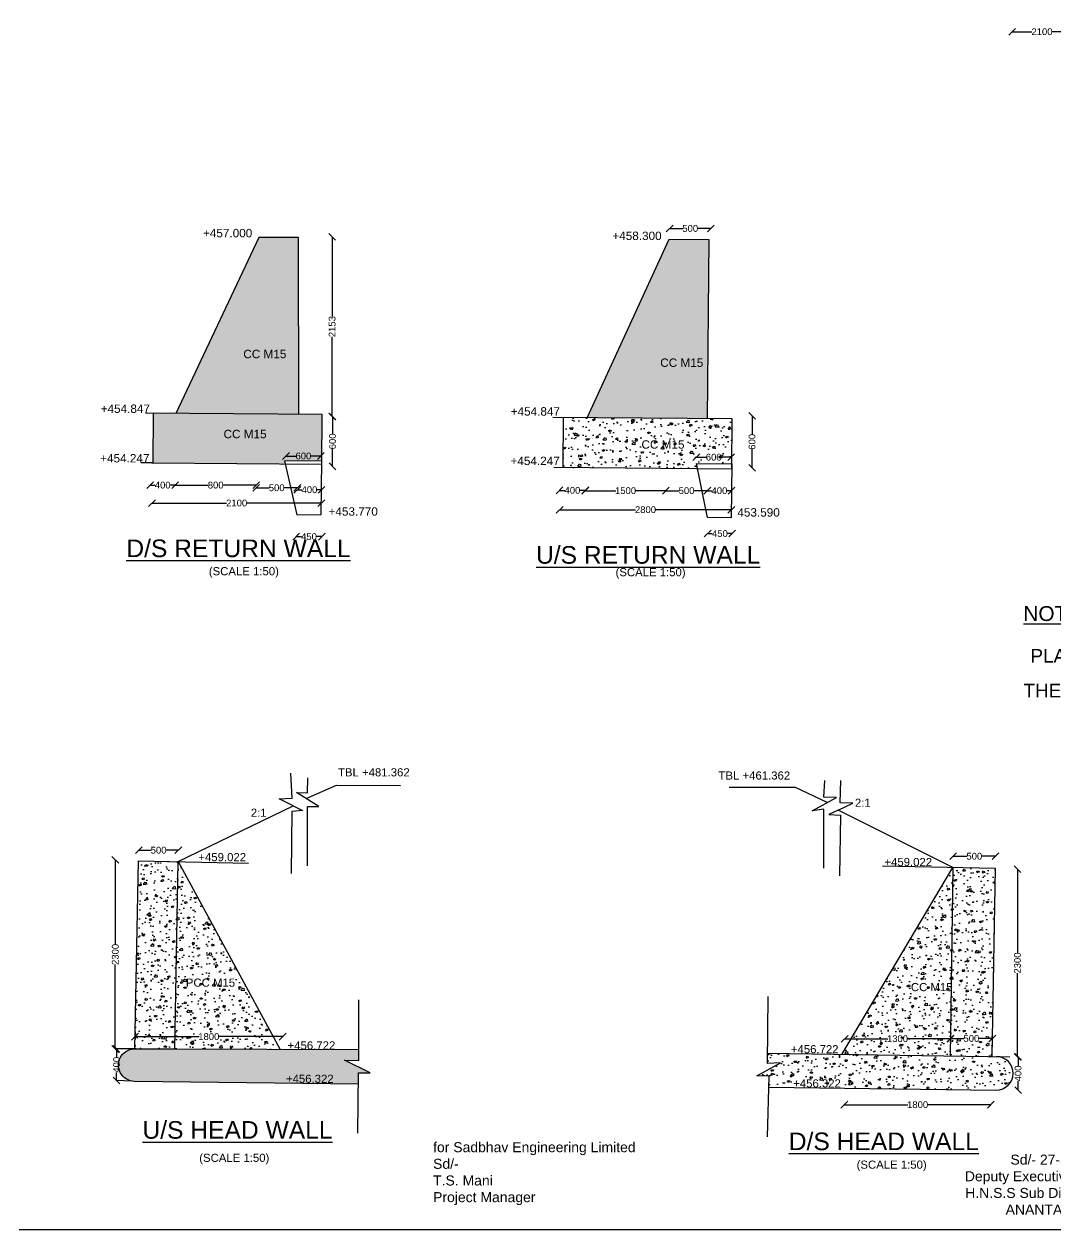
# Model space of a CAD drawing. Header units: millimetres. Extents: x 5124 to 3093002, y 2311 to 45451524.
# Drawn here: x 3011577 to 3049642, y 45363751 to 45408239 of the extents above; entities that cross this region are included whole.
import ezdxf

# ---------------------------------------------------------------- set-up
doc = ezdxf.new("R2010")
doc.units = ezdxf.units.MM
doc.header["$MEASUREMENT"] = 0
for name, color, linetype in [('DIMENSION', 7, 'Continuous'), ('DRAWING', 7, 'Continuous'), ('TEXT', 7, 'Continuous')]:
    doc.layers.add(name, color=color, linetype=linetype)
doc.styles.get("Standard").update_dxf_attribs({"font": 'arial.ttf', "height": 250})
doc.dimstyles.get("Standard").update_dxf_attribs({"dimtxt": 250, "dimasz": 250, "dimexe": 0.18, "dimexo": 0.0625, "dimgap": 0.09, "dimtad": 0, "dimdec": 0, "dimzin": 0, "dimdsep": 46, "dimtxsty": 'Standard', "dimblk": 'OBLIQUE', "dimcen": 0.09, "dimse1": 1, "dimse2": 1, "dimadec": 0, "dimazin": 0, "dimtfac": 1, "dimtdec": 0, "dimtofl": 0, "dimtmove": 0, "dimatfit": 3, "dimfxl": 1, "dimtolj": 1, "dimtzin": 0, "dimarcsym": 0})
pattern_1 = [(50, (0, 0), (717.2601826, -62.752135), [75, -825]), (355, (0, 0), (-138.751334, 752.192134), [60, -660]), (100.4514, (59.8, -5.2), (578.509382, 689.439542), [63.74019, -701.142112]), (46.1842, (0, 200), (1067.241049, -165.519014), [112.5, -1237.5]), (96.6356, (88.9, 186.2), (934.662706, 974.11787), [95.610288, -1051.713]), (351.1842, (0, 200), (934.661945, 974.1186), [90, -990]), (21, (100, 150), (596.907052, -402.618891), [75, -825]), (326, (100, 150), (243.315332, 725.150045), [60, -660]), (71.4514, (149.74, 116.45), (840.222629, 322.530497), [63.74019, -701.142112]), (37.5, (0, 0), (12.1598553, 332.8938538), [0, -652, 0, -670, 0, -662.5]), (7.5, (0, 0), (263.0695374, 394.411712), [0, -382, 0, -637, 0, -252.5]), (327.5, (-223, 0), (533.8224362, -22.5548717), [0, -250, 0, -780, 0, -1035]), (317.5, (-323, 0), (583.1861693, 100.1049823), [0, -325, 0, -518, 0, -735])]

# ---------------------------------------------------------------- blocks, each defined once
blk = doc.blocks.new('_Oblique')
at = {"color": 0, "linetype": 'ByBlock', "lineweight": -2}
blk.add_line((-0.5, -0.5), (0.5, 0.5), dxfattribs=at)
blk = doc.blocks.new('*D50')
at = {"layer": 'Defpoints', "color": 0, "transparency": 16777216}
for p in [(3048029, 45407981), (3050229, 45407975), (3050229, 45407957)]:
    blk.add_point(p, dxfattribs=at)
at = {"layer": 'DIMENSION', "color": 0, "lineweight": -2, "transparency": 16777216}
for p, q in [((3048029, 45407957), (3048754, 45407957)), ((3050229, 45407957), (3049504, 45407957))]:
    blk.add_line(p, q, dxfattribs=at)
at = {"layer": 'DIMENSION', "color": 0, "lineweight": -2, "transparency": 16777216, "xscale": 250, "yscale": 250, "zscale": 250, "rotation": 180}
blk.add_blockref('_Oblique', (3048029, 45407957), dxfattribs=at)
at = {"layer": 'DIMENSION', "color": 0, "lineweight": -2, "transparency": 16777216, "xscale": 250, "yscale": 250, "zscale": 250}
blk.add_blockref('_Oblique', (3050229, 45407957), dxfattribs=at)
at = {"layer": 'DIMENSION', "color": 0, "transparency": 16777216, "insert": (3049129, 45407957), "char_height": 250, "attachment_point": 5}
blk.add_mtext('\\A1;2100', dxfattribs=at)
blk = doc.blocks.new('*D60')
at = {"layer": 'Defpoints', "color": 0, "transparency": 16777216}
for p in [(3038151, 45393787), (3038102, 45391868), (3038433, 45391868)]:
    blk.add_point(p, dxfattribs=at)
at = {"layer": 'DIMENSION', "color": 0, "lineweight": -2, "transparency": 16777216}
for p, q in [((3038433, 45393787), (3038433, 45393104)), ((3038433, 45391868), (3038433, 45392551))]:
    blk.add_line(p, q, dxfattribs=at)
at = {"layer": 'DIMENSION', "color": 0, "lineweight": -2, "transparency": 16777216, "xscale": 250, "yscale": 250, "zscale": 250}
for p, rotation in [((3038433, 45393787), 90), ((3038433, 45391868), 270)]:
    blk.add_blockref('_Oblique', p, dxfattribs=dict(at, rotation=rotation))
at = {"layer": 'DIMENSION', "color": 0, "transparency": 16777216, "insert": (3038433, 45392828), "char_height": 250, "attachment_point": 5, "rotation": 90}
blk.add_mtext('\\A1;600', dxfattribs=at)
blk = doc.blocks.new('*D61')
at = {"layer": 'Defpoints', "color": 0, "transparency": 16777216}
for p in [(3036795, 45389264), (3037698, 45389441), (3037698, 45389256)]:
    blk.add_point(p, dxfattribs=at)
at = {"layer": 'DIMENSION', "color": 0, "lineweight": -2, "transparency": 16777216}
for p, q in [((3036795, 45389441), (3036966, 45389441)), ((3037698, 45389441), (3037527, 45389441))]:
    blk.add_line(p, q, dxfattribs=at)
at = {"layer": 'DIMENSION', "color": 0, "lineweight": -2, "transparency": 16777216, "xscale": 250, "yscale": 250, "zscale": 250, "rotation": 180}
blk.add_blockref('_Oblique', (3036795, 45389441), dxfattribs=at)
at = {"layer": 'DIMENSION', "color": 0, "lineweight": -2, "transparency": 16777216, "xscale": 250, "yscale": 250, "zscale": 250}
blk.add_blockref('_Oblique', (3037698, 45389441), dxfattribs=at)
at = {"layer": 'DIMENSION', "color": 0, "transparency": 16777216, "insert": (3037247, 45389441), "char_height": 250, "attachment_point": 5}
blk.add_mtext('\\A1;450', dxfattribs=at)
blk = doc.blocks.new('*D62')
at = {"layer": 'Defpoints', "color": 0, "transparency": 16777216}
for p in [(3036783, 45391016), (3037674, 45391024), (3037674, 45391008)]:
    blk.add_point(p, dxfattribs=at)
at = {"layer": 'DIMENSION', "color": 0, "lineweight": -2, "transparency": 16777216}
for p, q in [((3036783, 45391024), (3036948, 45391024)), ((3037674, 45391024), (3037509, 45391024))]:
    blk.add_line(p, q, dxfattribs=at)
at = {"layer": 'DIMENSION', "color": 0, "lineweight": -2, "transparency": 16777216, "xscale": 250, "yscale": 250, "zscale": 250, "rotation": 180}
blk.add_blockref('_Oblique', (3036783, 45391024), dxfattribs=at)
at = {"layer": 'DIMENSION', "color": 0, "lineweight": -2, "transparency": 16777216, "xscale": 250, "yscale": 250, "zscale": 250}
blk.add_blockref('_Oblique', (3037674, 45391024), dxfattribs=at)
at = {"layer": 'DIMENSION', "color": 0, "transparency": 16777216, "insert": (3037229, 45391024), "char_height": 250, "attachment_point": 5}
blk.add_mtext('\\A1;400', dxfattribs=at)
blk = doc.blocks.new('*D63')
at = {"layer": 'Defpoints', "color": 0, "transparency": 16777216}
for p in [(3035249, 45390994), (3036783, 45391024), (3036783, 45391024)]:
    blk.add_point(p, dxfattribs=at)
at = {"layer": 'DIMENSION', "color": 0, "lineweight": -2, "transparency": 16777216}
for p, q in [((3035249, 45391024), (3035740, 45391024)), ((3036783, 45391024), (3036292, 45391024))]:
    blk.add_line(p, q, dxfattribs=at)
at = {"layer": 'DIMENSION', "color": 0, "lineweight": -2, "transparency": 16777216, "xscale": 250, "yscale": 250, "zscale": 250, "rotation": 180}
blk.add_blockref('_Oblique', (3035249, 45391024), dxfattribs=at)
at = {"layer": 'DIMENSION', "color": 0, "lineweight": -2, "transparency": 16777216, "xscale": 250, "yscale": 250, "zscale": 250}
blk.add_blockref('_Oblique', (3036783, 45391024), dxfattribs=at)
at = {"layer": 'DIMENSION', "color": 0, "transparency": 16777216, "insert": (3036016, 45391024), "char_height": 250, "attachment_point": 5}
blk.add_mtext('\\A1;500', dxfattribs=at)
blk = doc.blocks.new('*D64')
at = {"layer": 'Defpoints', "color": 0, "transparency": 16777216}
for p in [(3032281, 45391037), (3035249, 45391024), (3035249, 45391024)]:
    blk.add_point(p, dxfattribs=at)
at = {"layer": 'DIMENSION', "color": 0, "lineweight": -2, "transparency": 16777216}
for p, q in [((3032281, 45391024), (3033404, 45391024)), ((3035249, 45391024), (3034126, 45391024))]:
    blk.add_line(p, q, dxfattribs=at)
at = {"layer": 'DIMENSION', "color": 0, "lineweight": -2, "transparency": 16777216, "xscale": 250, "yscale": 250, "zscale": 250, "rotation": 180}
blk.add_blockref('_Oblique', (3032281, 45391024), dxfattribs=at)
at = {"layer": 'DIMENSION', "color": 0, "lineweight": -2, "transparency": 16777216, "xscale": 250, "yscale": 250, "zscale": 250}
blk.add_blockref('_Oblique', (3035249, 45391024), dxfattribs=at)
at = {"layer": 'DIMENSION', "color": 0, "transparency": 16777216, "insert": (3033765, 45391024), "char_height": 250, "attachment_point": 5}
blk.add_mtext('\\A1;1500', dxfattribs=at)
blk = doc.blocks.new('*D65')
at = {"layer": 'Defpoints', "color": 0, "transparency": 16777216}
for p in [(3031332, 45391059), (3032281, 45391037), (3032281, 45391037)]:
    blk.add_point(p, dxfattribs=at)
at = {"layer": 'DIMENSION', "color": 0, "lineweight": -2, "transparency": 16777216}
for p, q in [((3031332, 45391037), (3031525, 45391037)), ((3032281, 45391037), (3032087, 45391037))]:
    blk.add_line(p, q, dxfattribs=at)
at = {"layer": 'DIMENSION', "color": 0, "lineweight": -2, "transparency": 16777216, "xscale": 250, "yscale": 250, "zscale": 250, "rotation": 180}
blk.add_blockref('_Oblique', (3031332, 45391037), dxfattribs=at)
at = {"layer": 'DIMENSION', "color": 0, "lineweight": -2, "transparency": 16777216, "xscale": 250, "yscale": 250, "zscale": 250}
blk.add_blockref('_Oblique', (3032281, 45391037), dxfattribs=at)
at = {"layer": 'DIMENSION', "color": 0, "transparency": 16777216, "insert": (3031806, 45391037), "char_height": 250, "attachment_point": 5}
blk.add_mtext('\\A1;400', dxfattribs=at)
blk = doc.blocks.new('*D66')
at = {"layer": 'Defpoints', "color": 0, "transparency": 16777216}
for p in [(3031336, 45390375), (3037669, 45390322), (3037669, 45390322)]:
    blk.add_point(p, dxfattribs=at)
at = {"layer": 'DIMENSION', "color": 0, "lineweight": -2, "transparency": 16777216}
for p, q in [((3031336, 45390322), (3034127, 45390322)), ((3037669, 45390322), (3034877, 45390322))]:
    blk.add_line(p, q, dxfattribs=at)
at = {"layer": 'DIMENSION', "color": 0, "lineweight": -2, "transparency": 16777216, "xscale": 250, "yscale": 250, "zscale": 250, "rotation": 180}
blk.add_blockref('_Oblique', (3031336, 45390322), dxfattribs=at)
at = {"layer": 'DIMENSION', "color": 0, "lineweight": -2, "transparency": 16777216, "xscale": 250, "yscale": 250, "zscale": 250}
blk.add_blockref('_Oblique', (3037669, 45390322), dxfattribs=at)
at = {"layer": 'DIMENSION', "color": 0, "transparency": 16777216, "insert": (3034502, 45390322), "char_height": 250, "attachment_point": 5}
blk.add_mtext('\\A1;2800', dxfattribs=at)
blk = doc.blocks.new('*D67')
at = {"layer": 'Defpoints', "color": 0, "transparency": 16777216}
for p in [(3035392, 45400584), (3036912, 45400698), (3036912, 45400571)]:
    blk.add_point(p, dxfattribs=at)
at = {"layer": 'DIMENSION', "color": 0, "lineweight": -2, "transparency": 16777216}
for p, q in [((3035392, 45400698), (3035876, 45400698)), ((3036912, 45400698), (3036428, 45400698))]:
    blk.add_line(p, q, dxfattribs=at)
at = {"layer": 'DIMENSION', "color": 0, "lineweight": -2, "transparency": 16777216, "xscale": 250, "yscale": 250, "zscale": 250, "rotation": 180}
blk.add_blockref('_Oblique', (3035392, 45400698), dxfattribs=at)
at = {"layer": 'DIMENSION', "color": 0, "lineweight": -2, "transparency": 16777216, "xscale": 250, "yscale": 250, "zscale": 250}
blk.add_blockref('_Oblique', (3036912, 45400698), dxfattribs=at)
at = {"layer": 'DIMENSION', "color": 0, "transparency": 16777216, "insert": (3036152, 45400698), "char_height": 250, "attachment_point": 5}
blk.add_mtext('\\A1;500', dxfattribs=at)
blk = doc.blocks.new('*D68')
at = {"layer": 'Defpoints', "color": 0, "transparency": 16777216}
for p in [(3016294, 45390491), (3022544, 45390568), (3022544, 45390424)]:
    blk.add_point(p, dxfattribs=at)
at = {"layer": 'DIMENSION', "color": 0, "lineweight": -2, "transparency": 16777216}
for p, q in [((3016294, 45390568), (3019044, 45390568)), ((3022544, 45390568), (3019794, 45390568))]:
    blk.add_line(p, q, dxfattribs=at)
at = {"layer": 'DIMENSION', "color": 0, "lineweight": -2, "transparency": 16777216, "xscale": 250, "yscale": 250, "zscale": 250, "rotation": 180}
blk.add_blockref('_Oblique', (3016294, 45390568), dxfattribs=at)
at = {"layer": 'DIMENSION', "color": 0, "lineweight": -2, "transparency": 16777216, "xscale": 250, "yscale": 250, "zscale": 250}
blk.add_blockref('_Oblique', (3022544, 45390568), dxfattribs=at)
at = {"layer": 'DIMENSION', "color": 0, "transparency": 16777216, "insert": (3019419, 45390568), "char_height": 250, "attachment_point": 5}
blk.add_mtext('\\A1;2100', dxfattribs=at)
blk = doc.blocks.new('*D69')
at = {"layer": 'Defpoints', "color": 0, "transparency": 16777216}
for p in [(3021615, 45389307), (3022560, 45389328), (3022560, 45389321)]:
    blk.add_point(p, dxfattribs=at)
at = {"layer": 'DIMENSION', "color": 0, "lineweight": -2, "transparency": 16777216}
for p, q in [((3021615, 45389328), (3021806, 45389328)), ((3022560, 45389328), (3022368, 45389328))]:
    blk.add_line(p, q, dxfattribs=at)
at = {"layer": 'DIMENSION', "color": 0, "lineweight": -2, "transparency": 16777216, "xscale": 250, "yscale": 250, "zscale": 250, "rotation": 180}
blk.add_blockref('_Oblique', (3021615, 45389328), dxfattribs=at)
at = {"layer": 'DIMENSION', "color": 0, "lineweight": -2, "transparency": 16777216, "xscale": 250, "yscale": 250, "zscale": 250}
blk.add_blockref('_Oblique', (3022560, 45389328), dxfattribs=at)
at = {"layer": 'DIMENSION', "color": 0, "transparency": 16777216, "insert": (3022087, 45389328), "char_height": 250, "attachment_point": 5}
blk.add_mtext('\\A1;450', dxfattribs=at)
blk = doc.blocks.new('*D70')
at = {"layer": 'Defpoints', "color": 0, "transparency": 16777216}
for p in [(3021656, 45391130), (3022551, 45391120), (3022551, 45391058)]:
    blk.add_point(p, dxfattribs=at)
at = {"layer": 'DIMENSION', "color": 0, "lineweight": -2, "transparency": 16777216}
for p, q in [((3021656, 45391058), (3021823, 45391058)), ((3022551, 45391058), (3022384, 45391058))]:
    blk.add_line(p, q, dxfattribs=at)
at = {"layer": 'DIMENSION', "color": 0, "lineweight": -2, "transparency": 16777216, "xscale": 250, "yscale": 250, "zscale": 250, "rotation": 180}
blk.add_blockref('_Oblique', (3021656, 45391058), dxfattribs=at)
at = {"layer": 'DIMENSION', "color": 0, "lineweight": -2, "transparency": 16777216, "xscale": 250, "yscale": 250, "zscale": 250}
blk.add_blockref('_Oblique', (3022551, 45391058), dxfattribs=at)
at = {"layer": 'DIMENSION', "color": 0, "transparency": 16777216, "insert": (3022104, 45391058), "char_height": 250, "attachment_point": 5}
blk.add_mtext('\\A1;400', dxfattribs=at)
blk = doc.blocks.new('*D71')
at = {"layer": 'Defpoints', "color": 0, "transparency": 16777216}
for p in [(3020135, 45391052), (3021656, 45391130), (3021656, 45391058)]:
    blk.add_point(p, dxfattribs=at)
at = {"layer": 'DIMENSION', "color": 0, "lineweight": -2, "transparency": 16777216}
for p, q in [((3020135, 45391130), (3020620, 45391130)), ((3021656, 45391130), (3021171, 45391130))]:
    blk.add_line(p, q, dxfattribs=at)
at = {"layer": 'DIMENSION', "color": 0, "lineweight": -2, "transparency": 16777216, "xscale": 250, "yscale": 250, "zscale": 250, "rotation": 180}
blk.add_blockref('_Oblique', (3020135, 45391130), dxfattribs=at)
at = {"layer": 'DIMENSION', "color": 0, "lineweight": -2, "transparency": 16777216, "xscale": 250, "yscale": 250, "zscale": 250}
blk.add_blockref('_Oblique', (3021656, 45391130), dxfattribs=at)
at = {"layer": 'DIMENSION', "color": 0, "transparency": 16777216, "insert": (3020895, 45391130), "char_height": 250, "attachment_point": 5}
blk.add_mtext('\\A1;500', dxfattribs=at)
blk = doc.blocks.new('*D72')
at = {"layer": 'Defpoints', "color": 0, "transparency": 16777216}
for p in [(3017152, 45391229), (3017152, 45391108), (3020135, 45391130)]:
    blk.add_point(p, dxfattribs=at)
at = {"layer": 'DIMENSION', "color": 0, "lineweight": -2, "transparency": 16777216}
for p, q in [((3017152, 45391229), (3018368, 45391229)), ((3020135, 45391229), (3018920, 45391229))]:
    blk.add_line(p, q, dxfattribs=at)
at = {"layer": 'DIMENSION', "color": 0, "lineweight": -2, "transparency": 16777216, "xscale": 250, "yscale": 250, "zscale": 250, "rotation": 180}
blk.add_blockref('_Oblique', (3017152, 45391229), dxfattribs=at)
at = {"layer": 'DIMENSION', "color": 0, "lineweight": -2, "transparency": 16777216, "xscale": 250, "yscale": 250, "zscale": 250}
blk.add_blockref('_Oblique', (3020135, 45391229), dxfattribs=at)
at = {"layer": 'DIMENSION', "color": 0, "transparency": 16777216, "insert": (3018644, 45391229), "char_height": 250, "attachment_point": 5}
blk.add_mtext('\\A1;800', dxfattribs=at)
blk = doc.blocks.new('*D73')
at = {"layer": 'Defpoints', "color": 0, "transparency": 16777216}
for p in [(3017152, 45391229), (3017152, 45391229), (3016227, 45391180)]:
    blk.add_point(p, dxfattribs=at)
at = {"layer": 'DIMENSION', "color": 0, "lineweight": -2, "transparency": 16777216}
for p, q in [((3016227, 45391229), (3016409, 45391229)), ((3017152, 45391229), (3016970, 45391229))]:
    blk.add_line(p, q, dxfattribs=at)
at = {"layer": 'DIMENSION', "color": 0, "lineweight": -2, "transparency": 16777216, "xscale": 250, "yscale": 250, "zscale": 250, "rotation": 180}
blk.add_blockref('_Oblique', (3016227, 45391229), dxfattribs=at)
at = {"layer": 'DIMENSION', "color": 0, "lineweight": -2, "transparency": 16777216, "xscale": 250, "yscale": 250, "zscale": 250}
blk.add_blockref('_Oblique', (3017152, 45391229), dxfattribs=at)
at = {"layer": 'DIMENSION', "color": 0, "transparency": 16777216, "insert": (3016690, 45391229), "char_height": 250, "attachment_point": 5}
blk.add_mtext('\\A1;400', dxfattribs=at)
blk = doc.blocks.new('*D74')
at = {"layer": 'Defpoints', "color": 0, "transparency": 16777216}
for p in [(3022956, 45393764), (3023039, 45393764), (3023004, 45391922)]:
    blk.add_point(p, dxfattribs=at)
at = {"layer": 'DIMENSION', "color": 0, "lineweight": -2, "transparency": 16777216}
for p, q in [((3022956, 45393764), (3022956, 45393119)), ((3022956, 45391922), (3022956, 45392566))]:
    blk.add_line(p, q, dxfattribs=at)
at = {"layer": 'DIMENSION', "color": 0, "lineweight": -2, "transparency": 16777216, "xscale": 250, "yscale": 250, "zscale": 250}
for p, rotation in [((3022956, 45393764), 90), ((3022956, 45391922), 270)]:
    blk.add_blockref('_Oblique', p, dxfattribs=dict(at, rotation=rotation))
at = {"layer": 'DIMENSION', "color": 0, "transparency": 16777216, "insert": (3022956, 45392843), "char_height": 250, "attachment_point": 5, "rotation": 90}
blk.add_mtext('\\A1;600', dxfattribs=at)
blk = doc.blocks.new('*D75')
at = {"layer": 'Defpoints', "color": 0, "transparency": 16777216}
for p in [(3022941, 45400391), (3023065, 45400391), (3022956, 45393764)]:
    blk.add_point(p, dxfattribs=at)
at = {"layer": 'DIMENSION', "color": 0, "lineweight": -2, "transparency": 16777216}
for p, q in [((3022941, 45400391), (3022941, 45397453)), ((3022941, 45393764), (3022941, 45396702))]:
    blk.add_line(p, q, dxfattribs=at)
at = {"layer": 'DIMENSION', "color": 0, "lineweight": -2, "transparency": 16777216, "xscale": 250, "yscale": 250, "zscale": 250}
for p, rotation in [((3022941, 45400391), 90), ((3022941, 45393764), 270)]:
    blk.add_blockref('_Oblique', p, dxfattribs=dict(at, rotation=rotation))
at = {"layer": 'DIMENSION', "color": 0, "transparency": 16777216, "insert": (3022941, 45397077), "char_height": 250, "attachment_point": 5, "rotation": 90}
blk.add_mtext('\\A1;2153', dxfattribs=at)
blk = doc.blocks.new('*D106')
at = {"layer": 'Defpoints', "color": 0, "transparency": 16777216}
for p in [(3015669, 45370977), (3021114, 45370882), (3021114, 45370882)]:
    blk.add_point(p, dxfattribs=at)
at = {"layer": 'DIMENSION', "color": 0, "lineweight": -2, "transparency": 16777216}
for p, q in [((3015669, 45370882), (3018030, 45370882)), ((3021114, 45370882), (3018753, 45370882))]:
    blk.add_line(p, q, dxfattribs=at)
at = {"layer": 'DIMENSION', "color": 0, "lineweight": -2, "transparency": 16777216, "xscale": 250, "yscale": 250, "zscale": 250, "rotation": 180}
blk.add_blockref('_Oblique', (3015669, 45370882), dxfattribs=at)
at = {"layer": 'DIMENSION', "color": 0, "lineweight": -2, "transparency": 16777216, "xscale": 250, "yscale": 250, "zscale": 250}
blk.add_blockref('_Oblique', (3021114, 45370882), dxfattribs=at)
at = {"layer": 'DIMENSION', "color": 0, "transparency": 16777216, "insert": (3018391, 45370882), "char_height": 250, "attachment_point": 5}
blk.add_mtext('\\A1;1800', dxfattribs=at)
blk = doc.blocks.new('*D107')
at = {"layer": 'Defpoints', "color": 0, "transparency": 16777216}
for p in [(3014989, 45370427), (3014989, 45370427), (3014989, 45369261)]:
    blk.add_point(p, dxfattribs=at)
at = {"layer": 'DIMENSION', "color": 0, "lineweight": -2, "transparency": 16777216}
for p, q in [((3014989, 45370427), (3014989, 45370125)), ((3014989, 45369261), (3014989, 45369563))]:
    blk.add_line(p, q, dxfattribs=at)
at = {"layer": 'DIMENSION', "color": 0, "lineweight": -2, "transparency": 16777216, "xscale": 250, "yscale": 250, "zscale": 250}
for p, rotation in [((3014989, 45370427), 90), ((3014989, 45369261), 270)]:
    blk.add_blockref('_Oblique', p, dxfattribs=dict(at, rotation=rotation))
at = {"layer": 'DIMENSION', "color": 0, "transparency": 16777216, "insert": (3014989, 45369844), "char_height": 250, "attachment_point": 5, "rotation": 90}
blk.add_mtext('\\A1;400', dxfattribs=at)
blk = doc.blocks.new('*D108')
at = {"layer": 'Defpoints', "color": 0, "transparency": 16777216}
for p in [(3014941, 45377403), (3015088, 45377403), (3014964, 45370427)]:
    blk.add_point(p, dxfattribs=at)
at = {"layer": 'DIMENSION', "color": 0, "lineweight": -2, "transparency": 16777216}
for p, q in [((3014941, 45377403), (3014941, 45374290)), ((3014941, 45370427), (3014941, 45373540))]:
    blk.add_line(p, q, dxfattribs=at)
at = {"layer": 'DIMENSION', "color": 0, "lineweight": -2, "transparency": 16777216, "xscale": 250, "yscale": 250, "zscale": 250}
for p, rotation in [((3014941, 45377403), 90), ((3014941, 45370427), 270)]:
    blk.add_blockref('_Oblique', p, dxfattribs=dict(at, rotation=rotation))
at = {"layer": 'DIMENSION', "color": 0, "transparency": 16777216, "insert": (3014941, 45373915), "char_height": 250, "attachment_point": 5, "rotation": 90}
blk.add_mtext('\\A1;2300', dxfattribs=at)
blk = doc.blocks.new('*D109')
at = {"layer": 'Defpoints', "color": 0, "transparency": 16777216}
for p in [(3015811, 45377822), (3017268, 45377759), (3017268, 45377759)]:
    blk.add_point(p, dxfattribs=at)
at = {"layer": 'DIMENSION', "color": 0, "lineweight": -2, "transparency": 16777216}
for p, q in [((3015811, 45377759), (3016263, 45377759)), ((3017268, 45377759), (3016815, 45377759))]:
    blk.add_line(p, q, dxfattribs=at)
at = {"layer": 'DIMENSION', "color": 0, "lineweight": -2, "transparency": 16777216, "xscale": 250, "yscale": 250, "zscale": 250, "rotation": 180}
blk.add_blockref('_Oblique', (3015811, 45377759), dxfattribs=at)
at = {"layer": 'DIMENSION', "color": 0, "lineweight": -2, "transparency": 16777216, "xscale": 250, "yscale": 250, "zscale": 250}
blk.add_blockref('_Oblique', (3017268, 45377759), dxfattribs=at)
at = {"layer": 'DIMENSION', "color": 0, "transparency": 16777216, "insert": (3016539, 45377759), "char_height": 250, "attachment_point": 5}
blk.add_mtext('\\A1;500', dxfattribs=at)
blk = doc.blocks.new('*D110')
at = {"layer": 'Defpoints', "color": 0, "transparency": 16777216}
for p in [(3041837, 45368390), (3047246, 45368370), (3047246, 45368359)]:
    blk.add_point(p, dxfattribs=at)
at = {"layer": 'DIMENSION', "color": 0, "lineweight": -2, "transparency": 16777216}
for p, q in [((3041837, 45368370), (3044180, 45368370)), ((3047246, 45368370), (3044903, 45368370))]:
    blk.add_line(p, q, dxfattribs=at)
at = {"layer": 'DIMENSION', "color": 0, "lineweight": -2, "transparency": 16777216, "xscale": 250, "yscale": 250, "zscale": 250, "rotation": 180}
blk.add_blockref('_Oblique', (3041837, 45368370), dxfattribs=at)
at = {"layer": 'DIMENSION', "color": 0, "lineweight": -2, "transparency": 16777216, "xscale": 250, "yscale": 250, "zscale": 250}
blk.add_blockref('_Oblique', (3047246, 45368370), dxfattribs=at)
at = {"layer": 'DIMENSION', "color": 0, "transparency": 16777216, "insert": (3044541, 45368370), "char_height": 250, "attachment_point": 5}
blk.add_mtext('\\A1;1800', dxfattribs=at)
blk = doc.blocks.new('*D111')
at = {"layer": 'Defpoints', "color": 0, "transparency": 16777216}
for p in [(3041849, 45370970), (3045750, 45370804), (3045750, 45370804)]:
    blk.add_point(p, dxfattribs=at)
at = {"layer": 'DIMENSION', "color": 0, "lineweight": -2, "transparency": 16777216}
for p, q in [((3041849, 45370804), (3043438, 45370804)), ((3045750, 45370804), (3044161, 45370804))]:
    blk.add_line(p, q, dxfattribs=at)
at = {"layer": 'DIMENSION', "color": 0, "lineweight": -2, "transparency": 16777216, "xscale": 250, "yscale": 250, "zscale": 250, "rotation": 180}
blk.add_blockref('_Oblique', (3041849, 45370804), dxfattribs=at)
at = {"layer": 'DIMENSION', "color": 0, "lineweight": -2, "transparency": 16777216, "xscale": 250, "yscale": 250, "zscale": 250}
blk.add_blockref('_Oblique', (3045750, 45370804), dxfattribs=at)
at = {"layer": 'DIMENSION', "color": 0, "transparency": 16777216, "insert": (3043799, 45370804), "char_height": 250, "attachment_point": 5}
blk.add_mtext('\\A1;1300', dxfattribs=at)
blk = doc.blocks.new('*D112')
at = {"layer": 'Defpoints', "color": 0, "transparency": 16777216}
for p in [(3045750, 45370804), (3047297, 45370814), (3047297, 45370775)]:
    blk.add_point(p, dxfattribs=at)
at = {"layer": 'DIMENSION', "color": 0, "lineweight": -2, "transparency": 16777216}
for p, q in [((3045750, 45370814), (3046248, 45370814)), ((3047297, 45370814), (3046800, 45370814))]:
    blk.add_line(p, q, dxfattribs=at)
at = {"layer": 'DIMENSION', "color": 0, "lineweight": -2, "transparency": 16777216, "xscale": 250, "yscale": 250, "zscale": 250, "rotation": 180}
blk.add_blockref('_Oblique', (3045750, 45370814), dxfattribs=at)
at = {"layer": 'DIMENSION', "color": 0, "lineweight": -2, "transparency": 16777216, "xscale": 250, "yscale": 250, "zscale": 250}
blk.add_blockref('_Oblique', (3047297, 45370814), dxfattribs=at)
at = {"layer": 'DIMENSION', "color": 0, "transparency": 16777216, "insert": (3046524, 45370814), "char_height": 250, "attachment_point": 5}
blk.add_mtext('\\A1;500', dxfattribs=at)
blk = doc.blocks.new('*D113')
at = {"layer": 'Defpoints', "color": 0, "transparency": 16777216}
for p in [(3047948, 45370137), (3048248, 45370137), (3048015, 45368907)]:
    blk.add_point(p, dxfattribs=at)
at = {"layer": 'DIMENSION', "color": 0, "lineweight": -2, "transparency": 16777216}
for p, q in [((3048248, 45370137), (3048248, 45369803)), ((3048248, 45368907), (3048248, 45369241))]:
    blk.add_line(p, q, dxfattribs=at)
at = {"layer": 'DIMENSION', "color": 0, "lineweight": -2, "transparency": 16777216, "xscale": 250, "yscale": 250, "zscale": 250}
for p, rotation in [((3048248, 45370137), 90), ((3048248, 45368907), 270)]:
    blk.add_blockref('_Oblique', p, dxfattribs=dict(at, rotation=rotation))
at = {"layer": 'DIMENSION', "color": 0, "transparency": 16777216, "insert": (3048248, 45369522), "char_height": 250, "attachment_point": 5, "rotation": 90}
blk.add_mtext('\\A1;400', dxfattribs=at)
blk = doc.blocks.new('*D114')
at = {"layer": 'Defpoints', "color": 0, "transparency": 16777216}
for p in [(3048193, 45377059), (3048225, 45377059), (3048248, 45370137)]:
    blk.add_point(p, dxfattribs=at)
at = {"layer": 'DIMENSION', "color": 0, "lineweight": -2, "transparency": 16777216}
for p, q in [((3048225, 45377059), (3048225, 45373973)), ((3048225, 45370137), (3048225, 45373223))]:
    blk.add_line(p, q, dxfattribs=at)
at = {"layer": 'DIMENSION', "color": 0, "lineweight": -2, "transparency": 16777216, "xscale": 250, "yscale": 250, "zscale": 250}
for p, rotation in [((3048225, 45377059), 90), ((3048225, 45370137), 270)]:
    blk.add_blockref('_Oblique', p, dxfattribs=dict(at, rotation=rotation))
at = {"layer": 'DIMENSION', "color": 0, "transparency": 16777216, "insert": (3048225, 45373598), "char_height": 250, "attachment_point": 5, "rotation": 90}
blk.add_mtext('\\A1;2300', dxfattribs=at)
blk = doc.blocks.new('*D115')
at = {"layer": 'Defpoints', "color": 0, "transparency": 16777216}
for p in [(3045852, 45377545), (3047414, 45377537), (3047414, 45377537)]:
    blk.add_point(p, dxfattribs=at)
at = {"layer": 'DIMENSION', "color": 0, "lineweight": -2, "transparency": 16777216}
for p, q in [((3045852, 45377537), (3046357, 45377537)), ((3047414, 45377537), (3046909, 45377537))]:
    blk.add_line(p, q, dxfattribs=at)
at = {"layer": 'DIMENSION', "color": 0, "lineweight": -2, "transparency": 16777216, "xscale": 250, "yscale": 250, "zscale": 250, "rotation": 180}
blk.add_blockref('_Oblique', (3045852, 45377537), dxfattribs=at)
at = {"layer": 'DIMENSION', "color": 0, "lineweight": -2, "transparency": 16777216, "xscale": 250, "yscale": 250, "zscale": 250}
blk.add_blockref('_Oblique', (3047414, 45377537), dxfattribs=at)
at = {"layer": 'DIMENSION', "color": 0, "transparency": 16777216, "insert": (3046633, 45377537), "char_height": 250, "attachment_point": 5}
blk.add_mtext('\\A1;500', dxfattribs=at)
blk = doc.blocks.new('*D136')
at = {"layer": 'Defpoints', "color": 0, "transparency": 16777216}
for p in [(3021238, 45392375), (3022524, 45392393), (3022524, 45392304)]:
    blk.add_point(p, dxfattribs=at)
at = {"layer": 'DIMENSION', "color": 0, "lineweight": -2, "transparency": 16777216}
for p, q in [((3021238, 45392304), (3021604, 45392304)), ((3022524, 45392304), (3022157, 45392304))]:
    blk.add_line(p, q, dxfattribs=at)
at = {"layer": 'DIMENSION', "color": 0, "lineweight": -2, "transparency": 16777216, "xscale": 250, "yscale": 250, "zscale": 250, "rotation": 180}
blk.add_blockref('_Oblique', (3021238, 45392304), dxfattribs=at)
at = {"layer": 'DIMENSION', "color": 0, "lineweight": -2, "transparency": 16777216, "xscale": 250, "yscale": 250, "zscale": 250}
blk.add_blockref('_Oblique', (3022524, 45392304), dxfattribs=at)
at = {"layer": 'DIMENSION', "color": 0, "transparency": 16777216, "insert": (3021881, 45392304), "char_height": 250, "attachment_point": 5}
blk.add_mtext('\\A1;600', dxfattribs=at)
blk = doc.blocks.new('*D137')
at = {"layer": 'Defpoints', "color": 0, "transparency": 16777216}
for p in [(3036376, 45392331), (3037662, 45392349), (3037662, 45392260)]:
    blk.add_point(p, dxfattribs=at)
at = {"layer": 'DIMENSION', "color": 0, "lineweight": -2, "transparency": 16777216}
for p, q in [((3036376, 45392260), (3036743, 45392260)), ((3037662, 45392260), (3037296, 45392260))]:
    blk.add_line(p, q, dxfattribs=at)
at = {"layer": 'DIMENSION', "color": 0, "lineweight": -2, "transparency": 16777216, "xscale": 250, "yscale": 250, "zscale": 250, "rotation": 180}
blk.add_blockref('_Oblique', (3036376, 45392260), dxfattribs=at)
at = {"layer": 'DIMENSION', "color": 0, "lineweight": -2, "transparency": 16777216, "xscale": 250, "yscale": 250, "zscale": 250}
blk.add_blockref('_Oblique', (3037662, 45392260), dxfattribs=at)
at = {"layer": 'DIMENSION', "color": 0, "transparency": 16777216, "insert": (3037019, 45392260), "char_height": 250, "attachment_point": 5}
blk.add_mtext('\\A1;600', dxfattribs=at)

msp = doc.modelspace()

# ---------------------------------------------------------------- hatches: boundary and pattern name
at = {"layer": 'TEXT'}
h = msp.add_hatch(dxfattribs=at)
h.set_pattern_fill('AR-CONC', color=256, scale=100, style=0)
h.set_pattern_definition(pattern_1)
h.paths.add_polyline_path([(3008731.4, 45393869.7), (3008822.5, 45404406), (3007356.3, 45404353.3), (3002796.5, 45393861.4)])
h.paths.add_polyline_path([(3001878.8, 45393860.2), (3001869.3, 45392069.1), (3009627.4, 45392079.8), (3009624.9, 45393870.9)])
h.paths.add_polyline_path([(3021695, 45400366.1), (3020237.8, 45400361.2), (3017176.9, 45393870.8), (3021716.6, 45393838.7)])
h.paths.add_polyline_path([(3016337.3, 45393876.7), (3016324.4, 45392050.1), (3021204.6, 45392015.7), (3021179.7, 45392122.2), (3022561.9, 45392111.7), (3022574, 45393832.7)])
h.paths.add_polyline_path([(3036780.8, 45393680.4), (3036836.3, 45400292.9), (3035375.2, 45400309.1), (3032354.3, 45393717.5)])
h.paths.add_polyline_path([(3034965.4, 45395506.3), (3036713.9, 45395506.3), (3036713.9, 45395987.2), (3034965.4, 45395987.2)], flags=24)
h = msp.add_hatch(dxfattribs=at)
h.set_pattern_fill('AR-CONC', color=256, scale=100, style=0)
h.set_pattern_definition(pattern_1)
h.paths.add_polyline_path([(3036420.6, 45391846.3), (3036383.6, 45392031), (3037682.9, 45392020.1), (3037696.8, 45393672.7), (3031467.3, 45393725), (3031451.8, 45391888)])
h.paths.add_polyline_path([(3034272.2, 45392489.2), (3036020.8, 45392489.2), (3036020.8, 45392970.1), (3034272.2, 45392970.1)], flags=24)
h = msp.add_hatch(dxfattribs=at)
h.set_pattern_fill('AR-CONC', color=256, scale=100, style=0)
h.set_pattern_definition(pattern_1)
h.paths.add_polyline_path([(2981440.2, 45377289.2), (2978901.7, 45377305.4), (2978900.3, 45376610.8), (2978901.1, 45376015.9), (2978885.3, 45376015.9), (2978839.9, 45372248.1), (2984736.5, 45372177)])
h.paths.add_polyline_path([(2978138.7, 45376614.8), (2974152.6, 45376635.6), (2974150.9, 45376009.2), (2978121.8, 45376014.8)])
h.paths.add_polyline_path([(2984655.1, 45372178), (2978839.9, 45372248.1), (2978839, 45372178.7), (2978014.2, 45372188.6), (2977882.6, 45372108.6), (2977904.9, 45369764.8), (2979722.4, 45369733.1), (2984649, 45369721)])
h.paths.add_polyline_path([(3002694.1, 45372072.6), (2984736.5, 45372177), (2984655.1, 45372178), (2984649, 45369721), (3002671.2, 45369676.4)])
h.paths.add_polyline_path([(3017255, 45377337.6), (3015800.8, 45377367.6), (3015657.6, 45370430.2, -0.0246831), (3015716.7, 45370427.3), (3017135, 45370427.3)], flags=16)
h.paths.add_polyline_path([(3017255, 45377337.6), (3017135, 45370427.3), (3021026.8, 45370412.5)], flags=17)
h.paths.add_polyline_path([(3015650.2, 45369231.9, -0.9938202), (3015657.6, 45370430.2), (3015800.8, 45377367.6), (3017255, 45377337.6), (3021026.8, 45370412.5), (3023922.5, 45370401.4), (3023921, 45369996.1), (3023392, 45370017.7), (3024341.5, 45369546.2), (3023912.3, 45369550), (3023908.6, 45369129.5)])
h.paths.add_polyline_path([(2979903.6, 45374151.6), (2981042, 45374151.6), (2981042, 45374539.7), (2979903.6, 45374539.7)], flags=24)
h.paths.add_polyline_path([(2981323.4, 45373388.5), (2982733.7, 45373388.5), (2982733.7, 45373776.6), (2981323.4, 45373776.6)], flags=24)
h.paths.add_polyline_path([(2981288.9, 45371219.2), (2982932, 45371219.2), (2982932, 45371607.2), (2981288.9, 45371607.2)], flags=24)
h.paths.add_polyline_path([(2997267.7, 45371140.2), (2998910.9, 45371140.2), (2998910.9, 45371528.3), (2997267.7, 45371528.3)], flags=24)
h.paths.add_polyline_path([(3017967.7, 45371071.7), (3018814.9, 45371071.7), (3018814.9, 45370691.4), (3017967.7, 45370691.4)], flags=24)
h.paths.add_polyline_path([(3017479.1, 45372654.6), (3019122.2, 45372654.6), (3019122.2, 45373042.7), (3017479.1, 45373042.7)], flags=24)
h.paths.add_polyline_path([(3014799.3, 45369501.1), (3014799.3, 45370187.6), (3015179.6, 45370187.6), (3015179.6, 45369501.1)], flags=9)
h.paths.add_polyline_path([(3021271.7, 45369330), (3022865.8, 45369330), (3022865.8, 45369712.9), (3021271.7, 45369712.9)], flags=24)
h = msp.add_hatch(dxfattribs=at)
h.set_pattern_fill('AR-CONC', color=256, scale=100, style=0)
h.set_pattern_definition(pattern_1)
h.paths.add_polyline_path([(3017135, 45370427.3), (3021026.8, 45370412.5), (3017255, 45377337.6)])
h.paths.add_polyline_path([(3015657.6, 45370430.2, -0.0246831), (3015716.7, 45370427.3), (3017135, 45370427.3), (3017255, 45377337.6), (3015800.8, 45377367.6)])
h.paths.add_polyline_path([(3017967.7, 45371071.7), (3018814.9, 45371071.7), (3018814.9, 45370691.4), (3017967.7, 45370691.4)], flags=24)
h.paths.add_polyline_path([(3017466.2, 45372640.9), (3019437.9, 45372640.9), (3019437.9, 45373106.2), (3017466.2, 45373106.2)], flags=24)
h = msp.add_hatch(dxfattribs=at)
h.set_pattern_fill('AR-CONC', color=256, scale=100, style=0)
h.set_pattern_definition(pattern_1)
h.paths.add_polyline_path([(3045740.9, 45370169.6), (3047285.6, 45370147), (3047415.6, 45377090), (3045842.7, 45377119.4)])
h.paths.add_polyline_path([(3045842.7, 45377119.4), (3041751, 45370228.1), (3045740.9, 45370169.6)])
h.paths.add_polyline_path([(3047441.2, 45368910.2, 0.997501), (3047459.3, 45370144.5), (3039003.2, 45370268.3), (3038999.5, 45369885.6), (3039480.5, 45369920.8), (3038611.8, 45369440.3), (3039058.2, 45369428.6), (3039047.3, 45369012.1)])
h.paths.add_polyline_path([(3046185.6, 45371004.3), (3046862.1, 45371004.3), (3046862.1, 45370624), (3046185.6, 45370624)], flags=24)
h.paths.add_polyline_path([(3043375.9, 45370994.1), (3044223.1, 45370994.1), (3044223.1, 45370613.7), (3043375.9, 45370613.7)], flags=24)
h.paths.add_polyline_path([(3044215.2, 45372476.6), (3045907.4, 45372476.6), (3045907.4, 45372941.9), (3044215.2, 45372941.9)], flags=9)
h.paths.add_polyline_path([(3039873.7, 45368925.5), (3041786.6, 45368925.5), (3041786.6, 45369385.3), (3039873.7, 45369385.3)], flags=25)

# ---------------------------------------------------------------- linework, layer by layer
at = {"layer": 'DRAWING'}
for points in [[(3021716.6, 45393838.7), (3021695, 45400366.1), (3020237.8, 45400361.2), (3017176.9, 45393870.8)], [(3032354.3, 45393717.5), (3035375.2, 45400309.1), (3036836.3, 45400292.9), (3036780.8, 45393680.4)], [(3016337.3, 45393876.7), (3016324.4, 45392050.1), (3015880.4, 45392053.2)], [(3016292.9, 45392050.3), (3022561.2, 45392006.1), (3022574, 45393832.7), (3016057.4, 45393878.7)], [(3031118.3, 45391890.8), (3037681.4, 45391835.7), (3037696.8, 45393672.7), (3031081.7, 45393728.2)], [(3031467.3, 45393725), (3031451.8, 45391888)], [(3021179.7, 45392122.2), (3021644.6, 45390133.8), (3022540.7, 45390142), (3022561.9, 45392111.7), (3021179.7, 45392122.2)], [(3036383.6, 45392031), (3037682.9, 45392020.1), (3037666.2, 45390028.8), (3036783.6, 45390036.2), (3036383.6, 45392031)], [(3017255, 45377337.6), (3021504.4, 45379396.1), (3020990.9, 45379652.5), (3021461.6, 45379678.2), (3021411.5, 45380598.7)], [(3022035.4, 45377179.8), (3022035.4, 45379368.3), (3022446.2, 45379368.3), (3021624.6, 45379889.7), (3022035.4, 45379881.2), (3022046.8, 45380427.5)], [(3021976.7, 45379666.3), (3023099.4, 45380157.7), (3025457.2, 45380142.6)], [(3041081.3, 45377098.6), (3041081.3, 45379269.3), (3040656.3, 45379207), (3041551.7, 45379705.2), (3041087, 45379722.2), (3041115.4, 45380333.6)], [(3041751, 45370228.1), (3045842.7, 45377119.4), (3041612.9, 45379240.3), (3042153, 45379500.6), (3041682.6, 45379511.9), (3041702.4, 45380336.1)], [(3041207.9, 45379513.9), (3040032.8, 45380073.2), (3037592.9, 45380068.4)], [(3021504.4, 45379396.1), (3021846.8, 45379225.1), (3021453.1, 45379182.3), (3021427.1, 45376894.8)], [(3041612.9, 45379240.3), (3041265.7, 45379072.9), (3041699.5, 45379048.7), (3041659.6, 45376813.5)], [(3015657.6, 45370430.2), (3015800.8, 45377367.6), (3019855.8, 45377283.9)], [(3017135, 45370427.3), (3017255, 45377337.6)], [(3017255, 45377337.6), (3021026.8, 45370412.5)], [(3047285.6, 45370147), (3047415.6, 45377090), (3043244.4, 45377168.1)], [(3045842.7, 45377119.4), (3045740.9, 45370169.6)], [(3023892.9, 45367325.2), (3023912.3, 45369550), (3024341.5, 45369546.2), (3023392, 45370017.7), (3023921, 45369996.1), (3023929.5, 45372235)], [(3038999.5, 45367190.5), (3039058.2, 45369428.6), (3038611.8, 45369440.3), (3039480.5, 45369920.8), (3038999.5, 45369885.6), (3039023.4, 45372366.2)], [(3015716.7, 45370427.3), (3014963.5, 45370427.3)], [(3039003.2, 45370268.3), (3047947.8, 45370137.3)], [(3015552.6, 45369241.1), (3014989.4, 45369261.4)]]:
    msp.add_lwpolyline(points, dxfattribs=at)
for points in [[(3023908.6, 45369129.5), (3015650.2, 45369231.9, -1.0441161), (3015716.7, 45370427.3), (3017135, 45370427.3), (3023922.5, 45370401.4)], [(3039047.3, 45369012.1), (3047441.2, 45368910.2, 1), (3047456.2, 45370144.5, 0.6719897)]]:
    msp.add_lwpolyline(points, format="xyb", dxfattribs=at)
at = {"layer": 'TEXT'}
msp.add_lwpolyline([(3091999.2, 45363751.5), (2969562.9, 45363751.5), (2969562.9, 45451524.1), (3091999.2, 45451524.1)], close=True, dxfattribs=at)

# ---------------------------------------------------------------- texts
at = {"layer": 'DIMENSION', "char_height": 368.683, "width": 9556.754, "attachment_point": 1}
for s, insert in [('for Sadbhav Engineering Limited  \\PSd/-\\PT.S. Mani\\PProject Manager ', (3026665.2, 45366987.3)), ('\\pi3370.9;Sd/- 27-5-14\\P\\pi1688.3;Deputy Executive Engineer  \\P\\pi1702.2;H.N.S.S Sub Division  No.II \\P\\pi3193.4;ANANTAPUR ', (3044594.9, 45366528.6))]:
    msp.add_mtext(s, dxfattribs=dict(at, insert=insert))
at = {"layer": 'TEXT'}
for s, height, p in [('+457.000', 310, (3018176, 45400373.1)), ('+458.300', 310, (3033278.7, 45400272.2)), ('CC M15', 310, (3019664.3, 45395911.7)), ('CC M15', 310, (3035045.5, 45395591.8)), ('+454.847', 310, (3014402.1, 45393893.8)), ('+454.847', 310, (3029528.5, 45393794.2)), ('CC M15', 310, (3018934.6, 45392959.7)), ('CC M15', 310, (3034352.4, 45392574.6)), ('+454.247', 310, (3014383.9, 45392066.5)), ('+454.247', 310, (3029521.7, 45391969.5)), ('+453.770', 310, (3022808.4, 45390102.2)), ('453.590', 310, (3037890.9, 45390068)), ('%%UD/S RETURN WALL', 650, (3015348.2, 45388573.1)), ('%%UU/S RETURN WALL', 650, (3030462.2, 45388330.2)), ('(SCALE 1:50)', 300, (3018391.3, 45387903.5)), ('(SCALE 1:50)', 300, (3033396.3, 45387867.6)), ('%%UNOTES :', 550, (3048441.3, 45386217)), ('PLATE BEARING TEST SHALL BE CONDUCTED TO ENSURE ', 500, (3048702.3, 45384683.7)), ('THE DESIGN SBC VALUE BEFORE LAYING FOUNDATION CONCRETE ', 500, (3048444.4, 45383398.7)), ('TBL +481.362', 300, (3023157.5, 45380482.8)), ('TBL +461.362', 300, (3037195, 45380366)), ('2:1', 300, (3042228.1, 45379360.5)), ('2:1', 300, (3019940.8, 45378993.9)), ('+459.022', 300, (3018005.4, 45377354.4)), ('+459.022', 300, (3043316.6, 45377174.3)), ('PCC M15', 300, (3017543.8, 45372723.5)), ('CC M15', 300, (3044292.8, 45372559.3)), ('+456.722', 300, (3021297.2, 45370406.6)), ('+456.722', 300, (3039865, 45370267.9)), ('+456.322', 300, (3021236.6, 45369176.6)), ('+456.322', 300, (3039950.3, 45369007.5)), ('%%UU/S HEAD WALL', 650, (3015942.5, 45367115.3)), ('%%UD/S HEAD WALL', 650, (3039787.2, 45366693.6)), ('(SCALE 1:50)', 300, (3018038.5, 45366260.5)), ('(SCALE 1:50)', 300, (3042290.1, 45366008.4))]:
    msp.add_text(s, height=height, dxfattribs=at).set_placement(p)

# ---------------------------------------------------------------- dimensions: what is measured, and where the dimension line sits
at = {"layer": 'DIMENSION'}
for base, p1, p2, text, picture, middle in [((3050229.2, 45407956.6), (3048029.4, 45407980.8), (3050229.2, 45407974.7), '2100', '*D50', (3049129.3, 45407956.6)), ((3036912.4, 45400697.7), (3035391.5, 45400583.8), (3036912.4, 45400571.1), '500', '*D67', (3036151.9, 45400697.7)), ((3022523.7, 45392303.5), (3021237.8, 45392375.2), (3022523.7, 45392392.6), '600', '*D136', (3021880.8, 45392303.5)), ((3037662.3, 45392259.6), (3036376.4, 45392331.2), (3037662.3, 45392348.7), '600', '*D137', (3037019.3, 45392259.6)), ((3017152.5, 45391229.2), (3016226.7, 45391179.7), (3017152.5, 45391229.2), '400', '*D73', (3016689.6, 45391229.2)), ((3017152.5, 45391229.2), (3020134.9, 45391129.5), (3017152.5, 45391108.1), '800', '*D72', (3018643.7, 45391229.2)), ((3021655.9, 45391129.5), (3020134.9, 45391052.5), (3021655.9, 45391058), '500', '*D71', (3020895.4, 45391129.5)), ((3022551.2, 45391058), (3021655.9, 45391129.5), (3022551.2, 45391119.9), '400', '*D70', (3022103.6, 45391058)), ((3032280.7, 45391037.2), (3031331.7, 45391058.5), (3032280.7, 45391037.2), '400', '*D65', (3031806.2, 45391037.2)), ((3035248.8, 45391024.4), (3032280.7, 45391037.2), (3035248.8, 45391024.4), '1500', '*D64', (3033764.7, 45391024.4)), ((3036782.8, 45391024.4), (3035248.8, 45390994.4), (3036782.8, 45391024.4), '500', '*D63', (3036015.8, 45391024.4)), ((3037674.4, 45391024.4), (3036782.8, 45391015.8), (3037674.4, 45391008.3), '400', '*D62', (3037228.6, 45391024.4)), ((3022543.8, 45390567.6), (3016293.9, 45390491.4), (3022543.8, 45390424.2), '2100', '*D68', (3019418.9, 45390567.6)), ((3037668.7, 45390321.8), (3031335.8, 45390374.9), (3037668.7, 45390321.8), '2800', '*D66', (3034502.3, 45390321.8)), ((3022559.6, 45389328.1), (3021614.5, 45389307.1), (3022559.6, 45389321.1), '450', '*D69', (3022087.1, 45389328.1)), ((3037698.4, 45389440.7), (3036794.7, 45389264.1), (3037698.4, 45389256.1), '450', '*D61', (3037246.6, 45389440.7)), ((3017267.7, 45377758.7), (3015811, 45377821.5), (3017267.7, 45377758.7), '500', '*D109', (3016539.3, 45377758.7)), ((3047414.3, 45377537.3), (3045852.2, 45377545.4), (3047414.3, 45377537.3), '500', '*D115', (3046633.3, 45377537.3)), ((3021113.8, 45370881.5), (3015668.9, 45370976.8), (3021113.8, 45370881.5), '1800', '*D106', (3018391.3, 45370881.5)), ((3045750.2, 45370803.9), (3041848.8, 45370969.7), (3045750.2, 45370803.9), '1300', '*D111', (3043799.5, 45370803.9)), ((3047297.4, 45370814.1), (3045750.2, 45370803.9), (3047297.4, 45370774.9), '500', '*D112', (3046523.8, 45370814.1)), ((3047245.6, 45368369.7), (3041837.1, 45368390.5), (3047245.6, 45368359.4), '1800', '*D110', (3044541.3, 45368369.7))]:
    dim = msp.add_linear_dim(base=base, p1=p1, p2=p2, text=text, dimstyle='Standard', dxfattribs=at)
    dim.commit()
    dim.dimension.update_dxf_attribs({"geometry": picture, "text_midpoint": middle})
for base, p1, p2, text, picture, middle in [((3022941.4, 45400390.6), (3022955.5, 45393764), (3023065.5, 45400390.6), '2153', '*D75', (3022941.4, 45397077.3)), ((3038432.8, 45391867.9), (3038151.2, 45393787.5), (3038101.5, 45391867.9), '600', '*D60', (3038432.8, 45392827.7)), ((3022955.5, 45393764), (3023004.1, 45391921.5), (3023038.8, 45393764), '600', '*D74', (3022955.5, 45392842.8)), ((3014941.1, 45377402.8), (3014963.5, 45370427.3), (3015087.8, 45377402.8), '2300', '*D108', (3014941.1, 45373915)), ((3048225.4, 45377058.5), (3048248, 45370137.3), (3048192.6, 45377058.5), '2300', '*D114', (3048225.4, 45373597.9)), ((3014989.4, 45370427.3), (3014989.4, 45369261.4), (3014989.4, 45370427.3), '400', '*D107', (3014989.4, 45369844.3)), ((3048248, 45370137.3), (3048015.2, 45368907.3), (3047947.8, 45370137.3), '400', '*D113', (3048248, 45369522.3))]:
    dim = msp.add_linear_dim(base=base, p1=p1, p2=p2, angle=90, text=text, dimstyle='Standard', dxfattribs=at)
    dim.commit()
    dim.dimension.update_dxf_attribs({"geometry": picture, "text_midpoint": middle})

doc.saveas('drawing.dxf')
